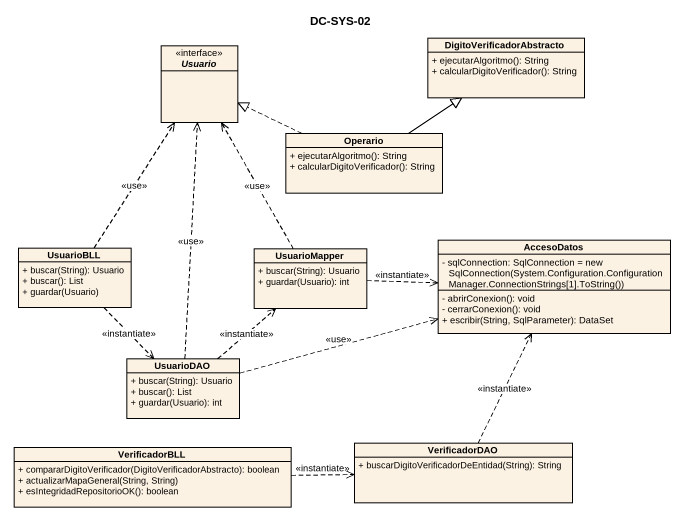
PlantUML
@startuml
title DC-SYS-02
hide circle
hide empty members
skinparam classAttributeIconSize 0
interface Usuario
class DigitoVerificadorAbstracto {
  + ejecutarAlgoritmo(): String
  + calcularDigitoVerificador(): String
}
class Operario {
  + ejecutarAlgoritmo(): String
  + calcularDigitoVerificador(): String
}
class UsuarioBLL {
  + buscar(String): Usuario
  + buscar(): List
  + guardar(Usuario)
}
class UsuarioMapper {
  + buscar(String): Usuario
  + guardar(Usuario): int
}
class AccesoDatos {
  {field} - sqlConnection: SqlConnection = new SqlConnection(System.Configuration.ConfigurationManager.ConnectionStrings[1].ToString())
  - abrirConexion(): void
  - cerrarConexion(): void
  + escribir(String, SqlParameter): DataSet
}
class UsuarioDAO {
  + buscar(String): Usuario
  + buscar(): List
  + guardar(Usuario): int
}
class VerificadorBLL {
  + compararDigitoVerificador(DigitoVerificadorAbstracto): boolean
  + actualizarMapaGeneral(String, String)
  + esIntegridadRepositorioOK(): boolean
}
class VerificadorDAO {
  + buscarDigitoVerificadorDeEntidad(String): String
}
Operario .left.|> Usuario
Operario -up-|> DigitoVerificadorAbstracto
UsuarioBLL .up.> Usuario : <<use>>
UsuarioBLL ..> UsuarioDAO : <<instantiate>>
UsuarioMapper .up.> Usuario : <<use>>
UsuarioMapper .right.> AccesoDatos : <<instantiate>>
UsuarioDAO .up.> Usuario : <<use>>
UsuarioDAO .up.> UsuarioMapper : <<instantiate>>
UsuarioDAO .right.> AccesoDatos : <<use>>
VerificadorBLL .right.> VerificadorDAO : <<instantiate>>
VerificadorDAO .up.> AccesoDatos : <<instantiate>>
@enduml
